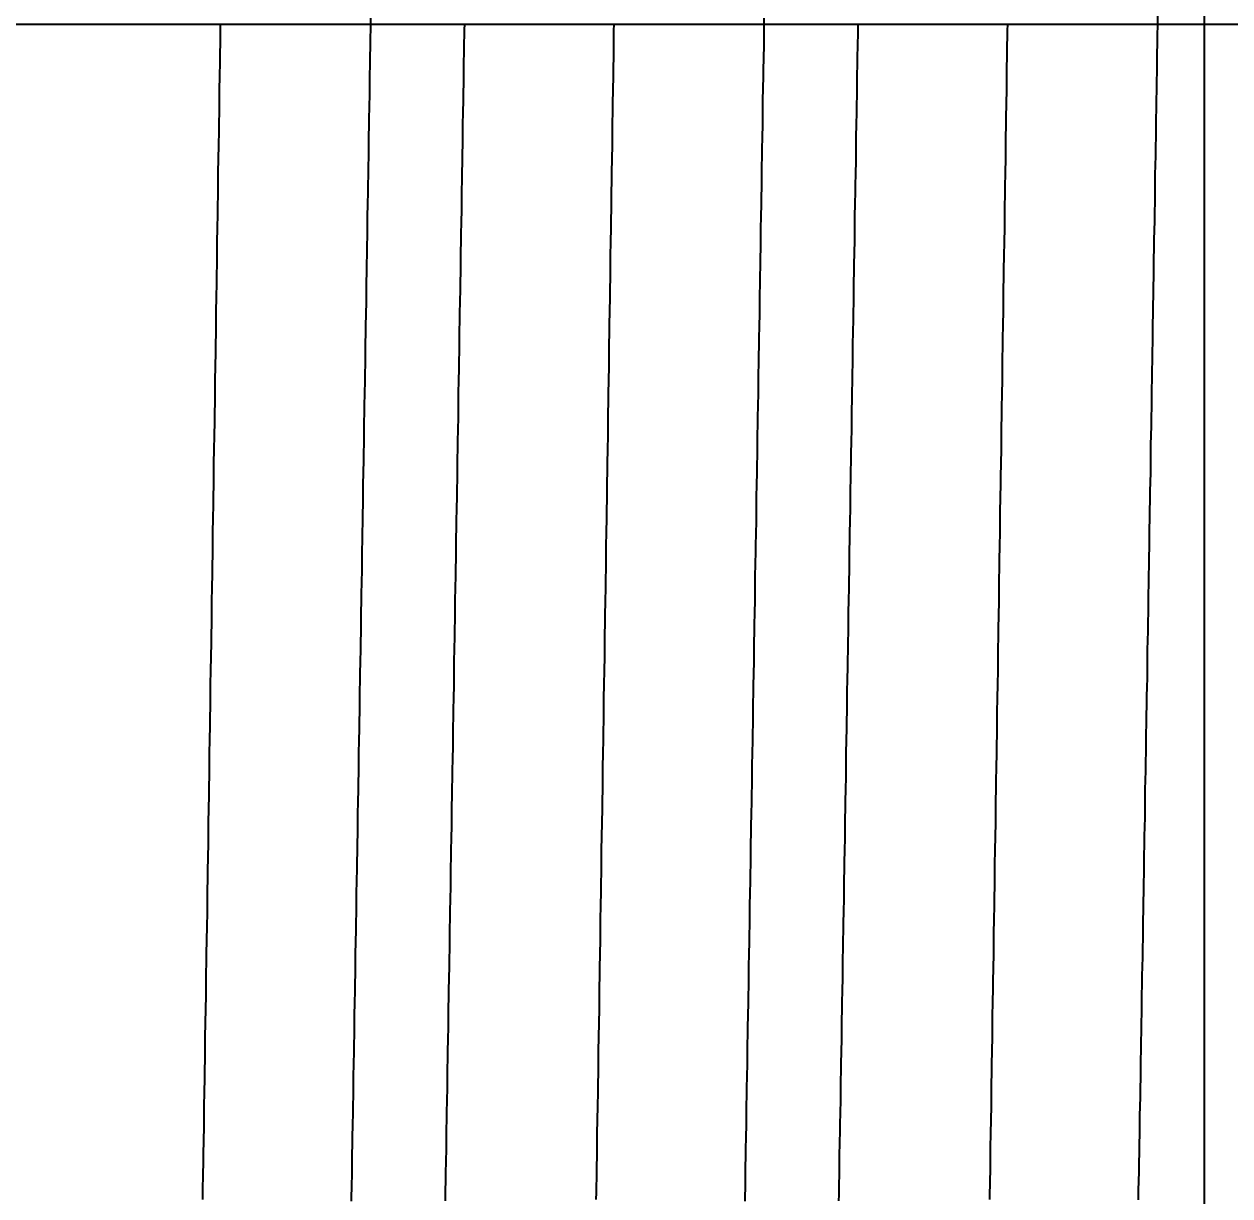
# Model space of a CAD drawing. Header units: millimetres. Extents: x 0 to 5600, y -67 to 2530.
# Drawn here: x 4105.666 to 4110.384, y 925.614 to 930.2 of the extents above; entities that cross this region are included whole.
import ezdxf
from ezdxf.lldxf.tags import DXFTag

# ---------------------------------------------------------------- set-up
doc = ezdxf.new("R2010")
doc.units = ezdxf.units.MM
for name, color, linetype in [('내부선 및 부속', 4, 'Continuous'), ('중심선', 1, 'DASHED'), ('치수선', 7, 'Continuous')]:
    doc.layers.add(name, color=color, linetype=linetype)
doc.styles.add('____', font='')
doc.styles.get('____').set_extended_font_data('굴림')
tags = doc.linetypes.add('DASHDOT', pattern=[70, 31, -13, 13, -13]).pattern_tags.tags
tags[10:11] = [DXFTag(74, 4), DXFTag(75, 0), DXFTag(340, '0'), DXFTag(46, 0.0), DXFTag(50, 0.0), DXFTag(44, 0.0), DXFTag(45, 0.0)]
tags[8:9] = [DXFTag(74, 4), DXFTag(75, 0), DXFTag(340, '0'), DXFTag(46, 0.0), DXFTag(50, 0.0), DXFTag(44, 0.0), DXFTag(45, 0.0)]
tags[6:7] = [DXFTag(74, 4), DXFTag(75, 0), DXFTag(340, '0'), DXFTag(46, 0.0), DXFTag(50, 0.0), DXFTag(44, 0.0), DXFTag(45, 0.0)]
tags[4:5] = [DXFTag(74, 4), DXFTag(75, 0), DXFTag(340, '0'), DXFTag(46, 0.0), DXFTag(50, 0.0), DXFTag(44, 0.0), DXFTag(45, 0.0)]
tags = doc.linetypes.add('DASHED', pattern=[25.72, 12.86, -12.86]).pattern_tags.tags
tags[6:7] = [DXFTag(74, 4), DXFTag(75, 0), DXFTag(340, '0'), DXFTag(46, 0.0), DXFTag(50, 0.0), DXFTag(44, 0.0), DXFTag(45, 0.0)]
tags[4:5] = [DXFTag(74, 4), DXFTag(75, 0), DXFTag(340, '0'), DXFTag(46, 0.0), DXFTag(50, 0.0), DXFTag(44, 0.0), DXFTag(45, 0.0)]
doc.dimstyles.new('MSADIM', dxfattribs={"dimtxt": 33, "dimasz": 17, "dimexe": 10, "dimexo": 7.5, "dimgap": 10, "dimtad": 0, "dimtih": 1, "dimtoh": 1, "dimdec": 0, "dimzin": 1, "dimdsep": 46, "dimtxsty": '____', "dimcen": 11.25, "dimadec": 0, "dimazin": 0, "dimtfac": 1, "dimtdec": 0, "dimtix": 1, "dimtmove": 0, "dimatfit": 3, "dimfxl": 1, "dimtolj": 1, "dimtzin": 1, "dimarcsym": 0})

# ---------------------------------------------------------------- blocks, each defined once
blk = doc.blocks.new('*D10')
at = {"layer": '치수선', "color": 0, "linetype": 'Continuous', "lineweight": -2, "transparency": 16777216}
for p, q in [((3996.7135, 930.2003), (3855.1804, 930.2003)), ((3865.1804, 913.2003), (3865.1804, 603.0331)), ((3865.1804, 247.2003), (3865.1804, 557.3674)), ((4163.7135, 230.2003), (3855.1804, 230.2003))]:
    blk.add_line(p, q, dxfattribs=at)
at = {"layer": '치수선', "color": 0, "linetype": 'Continuous', "transparency": 16777216}
for points in [[(3862.3471, 913.2003), (3868.0137, 913.2003), (3865.1804, 930.2003)], [(3862.3471, 247.2003), (3868.0137, 247.2003), (3865.1804, 230.2003)]]:
    blk.add_solid(points, dxfattribs=at)
at = {"layer": '치수선', "color": 0, "linetype": 'Continuous', "transparency": 16777216, "insert": (3865.1804, 580.2003), "char_height": 25, "attachment_point": 5, "style": '____'}
blk.add_mtext('\\A1;700', dxfattribs=at)

msp = doc.modelspace()

# ---------------------------------------------------------------- linework, layer by layer
at = {"layer": '내부선 및 부속', "linetype": 'Continuous'}
msp.add_line((4110.2843, 911.856), (4110.2843, 948.5445), dxfattribs=at)
at = {"layer": '내부선 및 부속', "linetype": 'Continuous', "flags": 128}
for points in [[(4106.3648, 925.6005), (4106.3658, 925.6275), (4106.3658, 925.6545), (4106.3668, 925.6815), (4106.3668, 925.7085), (4106.3678, 925.7355), (4106.3678, 925.7635), (4106.3678, 925.7905), (4106.3688, 925.8175), (4106.3688, 925.8445), (4106.3698, 925.8715), (4106.3698, 925.8985), (4106.3698, 925.9255), (4106.3708, 925.9525), (4106.3708, 925.9795), (4106.3718, 926.0065), (4106.3718, 926.0335), (4106.3728, 926.0605), (4106.3728, 926.0875), (4106.3728, 926.1145), (4106.3738, 926.1415), (4106.3738, 926.1685), (4106.3748, 926.1955), (4106.3748, 926.2225), (4106.3748, 926.2505), (4106.3758, 926.2775), (4106.3758, 926.3045), (4106.3768, 926.3315), (4106.3768, 926.3585), (4106.3778, 926.3855), (4106.3778, 926.4125), (4106.3778, 926.4395), (4106.3788, 926.4665), (4106.3788, 926.4935), (4106.3798, 926.5205), (4106.3798, 926.5475), (4106.3798, 926.5745), (4106.3808, 926.6015), (4106.3808, 926.6285), (4106.3818, 926.6555), (4106.3818, 926.6825), (4106.3828, 926.7095), (4106.3828, 926.7375), (4106.3828, 926.7645), (4106.3838, 926.7915), (4106.3838, 926.8185), (4106.3848, 926.8455), (4106.3848, 926.8725), (4106.3848, 926.8995), (4106.3858, 926.9265), (4106.3858, 926.9535), (4106.3868, 926.9805), (4106.3868, 927.0075), (4106.3868, 927.0345), (4106.3878, 927.0615), (4106.3878, 927.0885), (4106.3888, 927.1155), (4106.3888, 927.1425), (4106.3898, 927.1695), (4106.3898, 927.1965), (4106.3898, 927.2245), (4106.3908, 927.2515), (4106.3908, 927.2785), (4106.3918, 927.3055), (4106.3918, 927.3055), (4106.3918, 927.3325), (4106.3918, 927.3595), (4106.3928, 927.3865), (4106.3928, 927.4135), (4106.3938, 927.4405), (4106.3938, 927.4675), (4106.3938, 927.4945), (4106.3948, 927.5215), (4106.3948, 927.5485), (4106.3958, 927.5755), (4106.3958, 927.6025), (4106.3958, 927.6295), (4106.3968, 927.6565), (4106.3968, 927.6835), (4106.3978, 927.7115), (4106.3978, 927.7385), (4106.3988, 927.7655), (4106.3988, 927.7925), (4106.3988, 927.8195), (4106.3998, 927.8465), (4106.3998, 927.8735), (4106.4008, 927.9005), (4106.4008, 927.9275), (4106.4008, 927.9545), (4106.4018, 927.9815), (4106.4018, 928.0085), (4106.4028, 928.0355), (4106.4028, 928.0625), (4106.4028, 928.0895), (4106.4038, 928.1165), (4106.4038, 928.1435), (4106.4048, 928.1705), (4106.4048, 928.1985), (4106.4048, 928.2255), (4106.4058, 928.2525), (4106.4058, 928.2795), (4106.4068, 928.3065), (4106.4068, 928.3335), (4106.4068, 928.3605), (4106.4078, 928.3875), (4106.4078, 928.4145), (4106.4088, 928.4415), (4106.4088, 928.4685), (4106.4088, 928.4955), (4106.4098, 928.5225), (4106.4098, 928.5495), (4106.4108, 928.5765), (4106.4108, 928.6035), (4106.4118, 928.6305), (4106.4118, 928.6585), (4106.4118, 928.6855), (4106.4128, 928.7125), (4106.4128, 928.7395), (4106.4138, 928.7665), (4106.4138, 928.7935), (4106.4138, 928.8205), (4106.4148, 928.8475), (4106.4148, 928.8745), (4106.4158, 928.9015), (4106.4158, 928.9285), (4106.4158, 928.9555), (4106.4168, 928.9825), (4106.4168, 929.0095), (4106.4178, 929.0365), (4106.4178, 929.0635), (4106.4178, 929.0905), (4106.4188, 929.1175), (4106.4188, 929.1455), (4106.4198, 929.1725), (4106.4198, 929.1995), (4106.4198, 929.2265), (4106.4208, 929.2535), (4106.4208, 929.2805), (4106.4218, 929.3075), (4106.4218, 929.3345), (4106.4218, 929.3615), (4106.4228, 929.3885), (4106.4228, 929.4155), (4106.4238, 929.4425), (4106.4238, 929.4695), (4106.4238, 929.4965), (4106.4248, 929.5235), (4106.4248, 929.5505), (4106.4258, 929.5775), (4106.4258, 929.6045), (4106.4258, 929.6325), (4106.4268, 929.6595), (4106.4268, 929.6865), (4106.4278, 929.7135), (4106.4278, 929.7405), (4106.4288, 929.7675), (4106.4288, 929.7945), (4106.4288, 929.8215), (4106.4298, 929.8485), (4106.4298, 929.8755), (4106.4308, 929.9025), (4106.4308, 929.9295), (4106.4308, 929.9565), (4106.4318, 929.9835), (4106.4318, 930.0105), (4106.4318, 930.0105), (4106.4328, 930.0375), (4106.4328, 930.0645), (4106.4328, 930.0915), (4106.4338, 930.1195), (4106.4338, 930.1465), (4106.4348, 930.1735), (4106.4348, 930.2005)], [(4107.0218, 930.2235), (4107.0208, 930.1995), (4107.0208, 930.1755), (4107.0198, 930.1515), (4107.0198, 930.1285), (4107.0198, 930.1045), (4107.0188, 930.0805), (4107.0188, 930.0565), (4107.0188, 930.0325), (4107.0178, 930.0085), (4107.0178, 929.9845), (4107.0168, 929.9605), (4107.0168, 929.9375), (4107.0168, 929.9135), (4107.0158, 929.8895), (4107.0158, 929.8655), (4107.0148, 929.8415), (4107.0148, 929.8175), (4107.0148, 929.7935), (4107.0138, 929.7705), (4107.0138, 929.7465), (4107.0138, 929.7225), (4107.0128, 929.6985), (4107.0128, 929.6745), (4107.0118, 929.6505), (4107.0118, 929.6265), (4107.0118, 929.6025), (4107.0108, 929.5795), (4107.0108, 929.5555), (4107.0108, 929.5315), (4107.0098, 929.5075), (4107.0098, 929.4835), (4107.0088, 929.4595), (4107.0088, 929.4355), (4107.0088, 929.4125), (4107.0078, 929.3885), (4107.0078, 929.3645), (4107.0068, 929.3405), (4107.0068, 929.3165), (4107.0068, 929.2925), (4107.0058, 929.2685), (4107.0058, 929.2455), (4107.0058, 929.2215), (4107.0048, 929.1975), (4107.0048, 929.1735), (4107.0038, 929.1495), (4107.0038, 929.1255), (4107.0038, 929.1015), (4107.0028, 929.0775), (4107.0028, 929.0545), (4107.0018, 929.0305), (4107.0018, 929.0065), (4107.0018, 928.9825), (4107.0008, 928.9585), (4107.0008, 928.9345), (4107.0008, 928.9105), (4106.9998, 928.8875), (4106.9998, 928.8635), (4106.9988, 928.8395), (4106.9988, 928.8155), (4106.9988, 928.7915), (4106.9978, 928.7675), (4106.9978, 928.7675), (4106.9978, 928.7435), (4106.9968, 928.7195), (4106.9968, 928.6965), (4106.9968, 928.6725), (4106.9958, 928.6485), (4106.9958, 928.6245), (4106.9958, 928.6005), (4106.9948, 928.5765), (4106.9948, 928.5525), (4106.9938, 928.5295), (4106.9938, 928.5055), (4106.9938, 928.4815), (4106.9928, 928.4575), (4106.9928, 928.4335), (4106.9918, 928.4095), (4106.9918, 928.3855), (4106.9918, 928.3625), (4106.9908, 928.3385), (4106.9908, 928.3145), (4106.9898, 928.2905), (4106.9898, 928.2665), (4106.9898, 928.2425), (4106.9888, 928.2185), (4106.9888, 928.1945), (4106.9888, 928.1715), (4106.9878, 928.1475), (4106.9878, 928.1235), (4106.9868, 928.0995), (4106.9868, 928.0755), (4106.9868, 928.0515), (4106.9858, 928.0275), (4106.9858, 928.0045), (4106.9848, 927.9805), (4106.9848, 927.9565), (4106.9848, 927.9325), (4106.9838, 927.9085), (4106.9838, 927.8845), (4106.9838, 927.8605), (4106.9828, 927.8365), (4106.9828, 927.8135), (4106.9818, 927.7895), (4106.9818, 927.7655), (4106.9818, 927.7415), (4106.9808, 927.7175), (4106.9808, 927.6935), (4106.9798, 927.6695), (4106.9798, 927.6465), (4106.9798, 927.6225), (4106.9788, 927.5985), (4106.9788, 927.5745), (4106.9778, 927.5505), (4106.9778, 927.5265), (4106.9778, 927.5025), (4106.9768, 927.4795), (4106.9768, 927.4555), (4106.9768, 927.4315), (4106.9758, 927.4075), (4106.9758, 927.3835), (4106.9748, 927.3595), (4106.9748, 927.3355), (4106.9748, 927.3115), (4106.9738, 927.2885), (4106.9738, 927.2645), (4106.9728, 927.2405), (4106.9728, 927.2165), (4106.9728, 927.1925), (4106.9718, 927.1685), (4106.9718, 927.1445), (4106.9708, 927.1215), (4106.9708, 927.0975), (4106.9708, 927.0735), (4106.9698, 927.0495), (4106.9698, 927.0255), (4106.9688, 927.0015), (4106.9688, 926.9775), (4106.9688, 926.9535), (4106.9678, 926.9305), (4106.9678, 926.9065), (4106.9678, 926.8825), (4106.9668, 926.8585), (4106.9668, 926.8345), (4106.9658, 926.8105), (4106.9658, 926.7865), (4106.9658, 926.7635), (4106.9648, 926.7395), (4106.9648, 926.7155), (4106.9638, 926.6915), (4106.9638, 926.6675), (4106.9638, 926.6435), (4106.9628, 926.6195), (4106.9628, 926.5965), (4106.9618, 926.5725), (4106.9618, 926.5485), (4106.9618, 926.5245), (4106.9608, 926.5005), (4106.9608, 926.4765), (4106.9598, 926.4525), (4106.9598, 926.4285), (4106.9598, 926.4055), (4106.9588, 926.3815), (4106.9588, 926.3815), (4106.9588, 926.3575), (4106.9578, 926.3335), (4106.9578, 926.3095), (4106.9578, 926.2855), (4106.9568, 926.2615), (4106.9568, 926.2385), (4106.9558, 926.2145), (4106.9558, 926.1905), (4106.9558, 926.1665), (4106.9548, 926.1425), (4106.9548, 926.1185), (4106.9538, 926.0945), (4106.9538, 926.0715), (4106.9538, 926.0475), (4106.9528, 926.0235), (4106.9528, 925.9995), (4106.9518, 925.9755), (4106.9518, 925.9515), (4106.9518, 925.9275), (4106.9508, 925.9035), (4106.9508, 925.8805), (4106.9498, 925.8565), (4106.9498, 925.8325), (4106.9498, 925.8085), (4106.9488, 925.7845), (4106.9488, 925.7605), (4106.9478, 925.7365), (4106.9478, 925.7135), (4106.9478, 925.6895), (4106.9468, 925.6655), (4106.9468, 925.6415), (4106.9458, 925.6175), (4106.9458, 925.5935)], [(4107.3888, 930.2005), (4107.3878, 930.1775), (4107.3878, 930.1535), (4107.3868, 930.1295), (4107.3868, 930.1055), (4107.3868, 930.0815), (4107.3858, 930.0575), (4107.3858, 930.0335), (4107.3848, 930.0095), (4107.3848, 929.9865), (4107.3848, 929.9625), (4107.3838, 929.9385), (4107.3838, 929.9145), (4107.3838, 929.8905), (4107.3828, 929.8665), (4107.3828, 929.8425), (4107.3818, 929.8195), (4107.3818, 929.7955), (4107.3818, 929.7715), (4107.3808, 929.7475), (4107.3808, 929.7235), (4107.3798, 929.6995), (4107.3798, 929.6755), (4107.3798, 929.6515), (4107.3788, 929.6285), (4107.3788, 929.6045), (4107.3788, 929.5805), (4107.3778, 929.5565), (4107.3778, 929.5325), (4107.3768, 929.5085), (4107.3768, 929.4845), (4107.3768, 929.4615), (4107.3758, 929.4375), (4107.3758, 929.4135), (4107.3748, 929.3895), (4107.3748, 929.3655), (4107.3748, 929.3415), (4107.3738, 929.3175), (4107.3738, 929.2945), (4107.3738, 929.2705), (4107.3728, 929.2465), (4107.3728, 929.2225), (4107.3718, 929.1985), (4107.3718, 929.1745), (4107.3718, 929.1505), (4107.3708, 929.1265), (4107.3708, 929.1035), (4107.3698, 929.0795), (4107.3698, 929.0555), (4107.3698, 929.0315), (4107.3688, 929.0075), (4107.3688, 928.9835), (4107.3688, 928.9595), (4107.3678, 928.9365), (4107.3678, 928.9125), (4107.3668, 928.8885), (4107.3668, 928.8645), (4107.3668, 928.8405), (4107.3658, 928.8165), (4107.3658, 928.7925), (4107.3648, 928.7685), (4107.3648, 928.7455), (4107.3648, 928.7455), (4107.3648, 928.7215), (4107.3638, 928.6975), (4107.3638, 928.6735), (4107.3638, 928.6495), (4107.3628, 928.6255), (4107.3628, 928.6015), (4107.3618, 928.5785), (4107.3618, 928.5545), (4107.3618, 928.5305), (4107.3608, 928.5065), (4107.3608, 928.4825), (4107.3598, 928.4585), (4107.3598, 928.4345), (4107.3598, 928.4115), (4107.3588, 928.3875), (4107.3588, 928.3635), (4107.3588, 928.3395), (4107.3578, 928.3155), (4107.3578, 928.2915), (4107.3568, 928.2675), (4107.3568, 928.2435), (4107.3568, 928.2205), (4107.3558, 928.1965), (4107.3558, 928.1725), (4107.3548, 928.1485), (4107.3548, 928.1245), (4107.3548, 928.1005), (4107.3538, 928.0765), (4107.3538, 928.0535), (4107.3538, 928.0295), (4107.3528, 928.0055), (4107.3528, 927.9815), (4107.3518, 927.9575), (4107.3518, 927.9335), (4107.3518, 927.9095), (4107.3508, 927.8855), (4107.3508, 927.8625), (4107.3498, 927.8385), (4107.3498, 927.8145), (4107.3498, 927.7905), (4107.3488, 927.7665), (4107.3488, 927.7425), (4107.3478, 927.7185), (4107.3478, 927.6955), (4107.3478, 927.6715), (4107.3468, 927.6475), (4107.3468, 927.6235), (4107.3468, 927.5995), (4107.3458, 927.5755), (4107.3458, 927.5515), (4107.3448, 927.5285), (4107.3448, 927.5045), (4107.3448, 927.4805), (4107.3438, 927.4565), (4107.3438, 927.4325), (4107.3428, 927.4085), (4107.3428, 927.3845), (4107.3428, 927.3605), (4107.3418, 927.3375), (4107.3418, 927.3135), (4107.3408, 927.2895), (4107.3408, 927.2655), (4107.3408, 927.2415), (4107.3398, 927.2175), (4107.3398, 927.1935), (4107.3398, 927.1705), (4107.3388, 927.1465), (4107.3388, 927.1225), (4107.3378, 927.0985), (4107.3378, 927.0745), (4107.3378, 927.0505), (4107.3368, 927.0265), (4107.3368, 927.0025), (4107.3358, 926.9795), (4107.3358, 926.9555), (4107.3358, 926.9315), (4107.3348, 926.9075), (4107.3348, 926.8835), (4107.3338, 926.8595), (4107.3338, 926.8355), (4107.3338, 926.8125), (4107.3328, 926.7885), (4107.3328, 926.7645), (4107.3318, 926.7405), (4107.3318, 926.7165), (4107.3318, 926.6925), (4107.3308, 926.6685), (4107.3308, 926.6455), (4107.3298, 926.6215), (4107.3298, 926.5975), (4107.3298, 926.5735), (4107.3288, 926.5495), (4107.3288, 926.5255), (4107.3288, 926.5015), (4107.3278, 926.4775), (4107.3278, 926.4545), (4107.3268, 926.4305), (4107.3268, 926.4065), (4107.3268, 926.3825), (4107.3258, 926.3585), (4107.3258, 926.3585), (4107.3258, 926.3345), (4107.3248, 926.3105), (4107.3248, 926.2875), (4107.3248, 926.2635), (4107.3238, 926.2395), (4107.3238, 926.2155), (4107.3228, 926.1915), (4107.3228, 926.1675), (4107.3228, 926.1435), (4107.3218, 926.1195), (4107.3218, 926.0965), (4107.3208, 926.0725), (4107.3208, 926.0485), (4107.3208, 926.0245), (4107.3198, 926.0005), (4107.3198, 925.9765), (4107.3188, 925.9525), (4107.3188, 925.9295), (4107.3188, 925.9055), (4107.3178, 925.8815), (4107.3178, 925.8575), (4107.3168, 925.8335), (4107.3168, 925.8095), (4107.3168, 925.7855), (4107.3158, 925.7625), (4107.3158, 925.7385), (4107.3148, 925.7145), (4107.3148, 925.6905), (4107.3148, 925.6665), (4107.3138, 925.6425), (4107.3138, 925.6185), (4107.3128, 925.5945)], [(4107.9048, 925.6005), (4107.9058, 925.6275), (4107.9058, 925.6545), (4107.9068, 925.6815), (4107.9068, 925.7085), (4107.9068, 925.7355), (4107.9078, 925.7635), (4107.9078, 925.7905), (4107.9088, 925.8175), (4107.9088, 925.8445), (4107.9088, 925.8715), (4107.9098, 925.8985), (4107.9098, 925.9255), (4107.9108, 925.9525), (4107.9108, 925.9795), (4107.9118, 926.0065), (4107.9118, 926.0335), (4107.9118, 926.0605), (4107.9128, 926.0875), (4107.9128, 926.1145), (4107.9138, 926.1415), (4107.9138, 926.1685), (4107.9138, 926.1955), (4107.9148, 926.2225), (4107.9148, 926.2505), (4107.9158, 926.2775), (4107.9158, 926.3045), (4107.9168, 926.3315), (4107.9168, 926.3585), (4107.9168, 926.3855), (4107.9178, 926.4125), (4107.9178, 926.4395), (4107.9188, 926.4665), (4107.9188, 926.4935), (4107.9188, 926.5205), (4107.9198, 926.5475), (4107.9198, 926.5745), (4107.9208, 926.6015), (4107.9208, 926.6285), (4107.9208, 926.6555), (4107.9218, 926.6825), (4107.9218, 926.7095), (4107.9228, 926.7375), (4107.9228, 926.7645), (4107.9238, 926.7915), (4107.9238, 926.8185), (4107.9238, 926.8455), (4107.9248, 926.8725), (4107.9248, 926.8995), (4107.9258, 926.9265), (4107.9258, 926.9535), (4107.9258, 926.9805), (4107.9268, 927.0075), (4107.9268, 927.0345), (4107.9278, 927.0615), (4107.9278, 927.0885), (4107.9288, 927.1155), (4107.9288, 927.1425), (4107.9288, 927.1695), (4107.9298, 927.1965), (4107.9298, 927.2245), (4107.9308, 927.2515), (4107.9308, 927.2785), (4107.9308, 927.3055), (4107.9308, 927.3055), (4107.9318, 927.3325), (4107.9318, 927.3595), (4107.9328, 927.3865), (4107.9328, 927.4135), (4107.9328, 927.4405), (4107.9338, 927.4675), (4107.9338, 927.4945), (4107.9348, 927.5215), (4107.9348, 927.5485), (4107.9348, 927.5755), (4107.9358, 927.6025), (4107.9358, 927.6295), (4107.9368, 927.6565), (4107.9368, 927.6835), (4107.9378, 927.7115), (4107.9378, 927.7385), (4107.9378, 927.7655), (4107.9388, 927.7925), (4107.9388, 927.8195), (4107.9398, 927.8465), (4107.9398, 927.8735), (4107.9398, 927.9005), (4107.9408, 927.9275), (4107.9408, 927.9545), (4107.9418, 927.9815), (4107.9418, 928.0085), (4107.9418, 928.0355), (4107.9428, 928.0625), (4107.9428, 928.0895), (4107.9438, 928.1165), (4107.9438, 928.1435), (4107.9438, 928.1705), (4107.9448, 928.1985), (4107.9448, 928.2255), (4107.9458, 928.2525), (4107.9458, 928.2795), (4107.9458, 928.3065), (4107.9468, 928.3335), (4107.9468, 928.3605), (4107.9478, 928.3875), (4107.9478, 928.4145), (4107.9488, 928.4415), (4107.9488, 928.4685), (4107.9488, 928.4955), (4107.9498, 928.5225), (4107.9498, 928.5495), (4107.9508, 928.5765), (4107.9508, 928.6035), (4107.9508, 928.6305), (4107.9518, 928.6585), (4107.9518, 928.6855), (4107.9528, 928.7125), (4107.9528, 928.7395), (4107.9528, 928.7665), (4107.9538, 928.7935), (4107.9538, 928.8205), (4107.9548, 928.8475), (4107.9548, 928.8745), (4107.9548, 928.9015), (4107.9558, 928.9285), (4107.9558, 928.9555), (4107.9568, 928.9825), (4107.9568, 929.0095), (4107.9568, 929.0365), (4107.9578, 929.0635), (4107.9578, 929.0905), (4107.9588, 929.1175), (4107.9588, 929.1455), (4107.9588, 929.1725), (4107.9598, 929.1995), (4107.9598, 929.2265), (4107.9608, 929.2535), (4107.9608, 929.2805), (4107.9608, 929.3075), (4107.9618, 929.3345), (4107.9618, 929.3615), (4107.9628, 929.3885), (4107.9628, 929.4155), (4107.9628, 929.4425), (4107.9638, 929.4695), (4107.9638, 929.4965), (4107.9648, 929.5235), (4107.9648, 929.5505), (4107.9658, 929.5775), (4107.9658, 929.6045), (4107.9658, 929.6325), (4107.9668, 929.6595), (4107.9668, 929.6865), (4107.9678, 929.7135), (4107.9678, 929.7405), (4107.9678, 929.7675), (4107.9688, 929.7945), (4107.9688, 929.8215), (4107.9698, 929.8485), (4107.9698, 929.8755), (4107.9698, 929.9025), (4107.9708, 929.9295), (4107.9708, 929.9565), (4107.9718, 929.9835), (4107.9718, 930.0105), (4107.9718, 930.0105), (4107.9718, 930.0375), (4107.9728, 930.0645), (4107.9728, 930.0915), (4107.9738, 930.1195), (4107.9738, 930.1465), (4107.9738, 930.1735), (4107.9748, 930.2005)], [(4108.5608, 930.2235), (4108.5608, 930.1995), (4108.5608, 930.1755), (4108.5598, 930.1515), (4108.5598, 930.1285), (4108.5598, 930.1045), (4108.5588, 930.0805), (4108.5588, 930.0565), (4108.5578, 930.0325), (4108.5578, 930.0085), (4108.5578, 929.9845), (4108.5568, 929.9605), (4108.5568, 929.9375), (4108.5558, 929.9135), (4108.5558, 929.8895), (4108.5558, 929.8655), (4108.5548, 929.8415), (4108.5548, 929.8175), (4108.5548, 929.7935), (4108.5538, 929.7705), (4108.5538, 929.7465), (4108.5528, 929.7225), (4108.5528, 929.6985), (4108.5528, 929.6745), (4108.5518, 929.6505), (4108.5518, 929.6265), (4108.5508, 929.6035), (4108.5508, 929.5795), (4108.5508, 929.5555), (4108.5498, 929.5315), (4108.5498, 929.5075), (4108.5498, 929.4835), (4108.5488, 929.4595), (4108.5488, 929.4355), (4108.5478, 929.4125), (4108.5478, 929.3885), (4108.5478, 929.3645), (4108.5468, 929.3405), (4108.5468, 929.3165), (4108.5458, 929.2925), (4108.5458, 929.2685), (4108.5458, 929.2455), (4108.5448, 929.2215), (4108.5448, 929.1975), (4108.5448, 929.1735), (4108.5438, 929.1495), (4108.5438, 929.1255), (4108.5428, 929.1015), (4108.5428, 929.0775), (4108.5428, 929.0545), (4108.5418, 929.0305), (4108.5418, 929.0065), (4108.5408, 928.9825), (4108.5408, 928.9585), (4108.5408, 928.9345), (4108.5398, 928.9105), (4108.5398, 928.8875), (4108.5398, 928.8635), (4108.5388, 928.8395), (4108.5388, 928.8155), (4108.5378, 928.7915), (4108.5378, 928.7675), (4108.5378, 928.7675), (4108.5378, 928.7435), (4108.5368, 928.7195), (4108.5368, 928.6965), (4108.5358, 928.6725), (4108.5358, 928.6485), (4108.5358, 928.6245), (4108.5348, 928.6005), (4108.5348, 928.5765), (4108.5348, 928.5525), (4108.5338, 928.5295), (4108.5338, 928.5055), (4108.5328, 928.4815), (4108.5328, 928.4575), (4108.5328, 928.4335), (4108.5318, 928.4095), (4108.5318, 928.3855), (4108.5308, 928.3625), (4108.5308, 928.3385), (4108.5308, 928.3145), (4108.5298, 928.2905), (4108.5298, 928.2665), (4108.5298, 928.2425), (4108.5288, 928.2185), (4108.5288, 928.1945), (4108.5278, 928.1715), (4108.5278, 928.1475), (4108.5278, 928.1235), (4108.5268, 928.0995), (4108.5268, 928.0755), (4108.5258, 928.0515), (4108.5258, 928.0275), (4108.5258, 928.0045), (4108.5248, 927.9805), (4108.5248, 927.9565), (4108.5248, 927.9325), (4108.5238, 927.9085), (4108.5238, 927.8845), (4108.5228, 927.8605), (4108.5228, 927.8365), (4108.5228, 927.8135), (4108.5218, 927.7895), (4108.5218, 927.7655), (4108.5208, 927.7415), (4108.5208, 927.7175), (4108.5208, 927.6935), (4108.5198, 927.6695), (4108.5198, 927.6465), (4108.5188, 927.6225), (4108.5188, 927.5985), (4108.5188, 927.5745), (4108.5178, 927.5505), (4108.5178, 927.5265), (4108.5178, 927.5025), (4108.5168, 927.4795), (4108.5168, 927.4555), (4108.5158, 927.4315), (4108.5158, 927.4075), (4108.5158, 927.3835), (4108.5148, 927.3595), (4108.5148, 927.3355), (4108.5138, 927.3115), (4108.5138, 927.2885), (4108.5138, 927.2645), (4108.5128, 927.2405), (4108.5128, 927.2165), (4108.5118, 927.1925), (4108.5118, 927.1685), (4108.5118, 927.1445), (4108.5108, 927.1215), (4108.5108, 927.0975), (4108.5098, 927.0735), (4108.5098, 927.0495), (4108.5098, 927.0255), (4108.5088, 927.0015), (4108.5088, 926.9775), (4108.5088, 926.9535), (4108.5078, 926.9305), (4108.5078, 926.9065), (4108.5068, 926.8825), (4108.5068, 926.8585), (4108.5068, 926.8345), (4108.5058, 926.8105), (4108.5058, 926.7865), (4108.5048, 926.7635), (4108.5048, 926.7395), (4108.5048, 926.7155), (4108.5038, 926.6915), (4108.5038, 926.6675), (4108.5028, 926.6435), (4108.5028, 926.6195), (4108.5028, 926.5965), (4108.5018, 926.5725), (4108.5018, 926.5485), (4108.5008, 926.5245), (4108.5008, 926.5005), (4108.5008, 926.4765), (4108.4998, 926.4525), (4108.4998, 926.4285), (4108.4988, 926.4055), (4108.4988, 926.3815), (4108.4988, 926.3815), (4108.4988, 926.3575), (4108.4978, 926.3335), (4108.4978, 926.3095), (4108.4968, 926.2855), (4108.4968, 926.2615), (4108.4968, 926.2385), (4108.4958, 926.2145), (4108.4958, 926.1905), (4108.4948, 926.1665), (4108.4948, 926.1425), (4108.4948, 926.1185), (4108.4938, 926.0945), (4108.4938, 926.0705), (4108.4928, 926.0475), (4108.4928, 926.0235), (4108.4928, 925.9995), (4108.4918, 925.9755), (4108.4918, 925.9515), (4108.4908, 925.9275), (4108.4908, 925.9035), (4108.4908, 925.8805), (4108.4898, 925.8565), (4108.4898, 925.8325), (4108.4888, 925.8085), (4108.4888, 925.7845), (4108.4888, 925.7605), (4108.4878, 925.7365), (4108.4878, 925.7135), (4108.4868, 925.6895), (4108.4868, 925.6655), (4108.4868, 925.6415), (4108.4858, 925.6175), (4108.4858, 925.5935)], [(4108.9278, 930.2005), (4108.9278, 930.1775), (4108.9278, 930.1535), (4108.9268, 930.1295), (4108.9268, 930.1055), (4108.9258, 930.0815), (4108.9258, 930.0575), (4108.9258, 930.0335), (4108.9248, 930.0095), (4108.9248, 929.9865), (4108.9248, 929.9625), (4108.9238, 929.9385), (4108.9238, 929.9145), (4108.9228, 929.8905), (4108.9228, 929.8665), (4108.9228, 929.8425), (4108.9218, 929.8195), (4108.9218, 929.7955), (4108.9208, 929.7715), (4108.9208, 929.7475), (4108.9208, 929.7235), (4108.9198, 929.6995), (4108.9198, 929.6755), (4108.9198, 929.6515), (4108.9188, 929.6285), (4108.9188, 929.6045), (4108.9178, 929.5805), (4108.9178, 929.5565), (4108.9178, 929.5325), (4108.9168, 929.5085), (4108.9168, 929.4845), (4108.9158, 929.4615), (4108.9158, 929.4375), (4108.9158, 929.4135), (4108.9148, 929.3895), (4108.9148, 929.3655), (4108.9148, 929.3415), (4108.9138, 929.3175), (4108.9138, 929.2945), (4108.9128, 929.2705), (4108.9128, 929.2465), (4108.9128, 929.2225), (4108.9118, 929.1985), (4108.9118, 929.1745), (4108.9108, 929.1505), (4108.9108, 929.1265), (4108.9108, 929.1035), (4108.9098, 929.0795), (4108.9098, 929.0555), (4108.9098, 929.0315), (4108.9088, 929.0075), (4108.9088, 928.9835), (4108.9078, 928.9595), (4108.9078, 928.9365), (4108.9078, 928.9125), (4108.9068, 928.8885), (4108.9068, 928.8645), (4108.9058, 928.8405), (4108.9058, 928.8165), (4108.9058, 928.7925), (4108.9048, 928.7685), (4108.9048, 928.7455), (4108.9048, 928.7455), (4108.9048, 928.7215), (4108.9038, 928.6975), (4108.9038, 928.6735), (4108.9028, 928.6495), (4108.9028, 928.6255), (4108.9028, 928.6015), (4108.9018, 928.5785), (4108.9018, 928.5545), (4108.9008, 928.5305), (4108.9008, 928.5065), (4108.9008, 928.4825), (4108.8998, 928.4585), (4108.8998, 928.4345), (4108.8998, 928.4115), (4108.8988, 928.3875), (4108.8988, 928.3635), (4108.8978, 928.3395), (4108.8978, 928.3155), (4108.8978, 928.2915), (4108.8968, 928.2675), (4108.8968, 928.2435), (4108.8958, 928.2205), (4108.8958, 928.1965), (4108.8958, 928.1725), (4108.8948, 928.1485), (4108.8948, 928.1245), (4108.8948, 928.1005), (4108.8938, 928.0765), (4108.8938, 928.0535), (4108.8928, 928.0295), (4108.8928, 928.0055), (4108.8928, 927.9815), (4108.8918, 927.9575), (4108.8918, 927.9335), (4108.8908, 927.9095), (4108.8908, 927.8855), (4108.8908, 927.8625), (4108.8898, 927.8385), (4108.8898, 927.8145), (4108.8888, 927.7905), (4108.8888, 927.7665), (4108.8888, 927.7425), (4108.8878, 927.7185), (4108.8878, 927.6955), (4108.8878, 927.6715), (4108.8868, 927.6475), (4108.8868, 927.6235), (4108.8858, 927.5995), (4108.8858, 927.5755), (4108.8858, 927.5515), (4108.8848, 927.5285), (4108.8848, 927.5045), (4108.8838, 927.4805), (4108.8838, 927.4565), (4108.8838, 927.4325), (4108.8828, 927.4085), (4108.8828, 927.3845), (4108.8818, 927.3605), (4108.8818, 927.3375), (4108.8818, 927.3135), (4108.8808, 927.2895), (4108.8808, 927.2655), (4108.8808, 927.2415), (4108.8798, 927.2175), (4108.8798, 927.1935), (4108.8788, 927.1705), (4108.8788, 927.1465), (4108.8788, 927.1225), (4108.8778, 927.0985), (4108.8778, 927.0745), (4108.8768, 927.0505), (4108.8768, 927.0265), (4108.8768, 927.0025), (4108.8758, 926.9795), (4108.8758, 926.9555), (4108.8748, 926.9315), (4108.8748, 926.9075), (4108.8748, 926.8835), (4108.8738, 926.8595), (4108.8738, 926.8355), (4108.8728, 926.8125), (4108.8728, 926.7885), (4108.8728, 926.7645), (4108.8718, 926.7405), (4108.8718, 926.7165), (4108.8708, 926.6925), (4108.8708, 926.6685), (4108.8708, 926.6455), (4108.8698, 926.6215), (4108.8698, 926.5975), (4108.8698, 926.5735), (4108.8688, 926.5495), (4108.8688, 926.5255), (4108.8678, 926.5015), (4108.8678, 926.4775), (4108.8678, 926.4545), (4108.8668, 926.4305), (4108.8668, 926.4065), (4108.8658, 926.3825), (4108.8658, 926.3585), (4108.8658, 926.3585), (4108.8658, 926.3345), (4108.8648, 926.3105), (4108.8648, 926.2875), (4108.8638, 926.2635), (4108.8638, 926.2395), (4108.8638, 926.2155), (4108.8628, 926.1915), (4108.8628, 926.1675), (4108.8618, 926.1435), (4108.8618, 926.1195), (4108.8618, 926.0965), (4108.8608, 926.0725), (4108.8608, 926.0485), (4108.8598, 926.0245), (4108.8598, 926.0005), (4108.8598, 925.9765), (4108.8588, 925.9525), (4108.8588, 925.9295), (4108.8578, 925.9055), (4108.8578, 925.8815), (4108.8578, 925.8575), (4108.8568, 925.8335), (4108.8568, 925.8095), (4108.8558, 925.7855), (4108.8558, 925.7625), (4108.8558, 925.7385), (4108.8548, 925.7145), (4108.8548, 925.6905), (4108.8538, 925.6665), (4108.8538, 925.6425), (4108.8538, 925.6185), (4108.8528, 925.5945)], [(4109.4448, 925.6005), (4109.4448, 925.6275), (4109.4458, 925.6545), (4109.4458, 925.6815), (4109.4468, 925.7085), (4109.4468, 925.7355), (4109.4478, 925.7635), (4109.4478, 925.7905), (4109.4478, 925.8175), (4109.4488, 925.8445), (4109.4488, 925.8715), (4109.4498, 925.8985), (4109.4498, 925.9255), (4109.4508, 925.9525), (4109.4508, 925.9795), (4109.4508, 926.0065), (4109.4518, 926.0335), (4109.4518, 926.0605), (4109.4528, 926.0875), (4109.4528, 926.1145), (4109.4528, 926.1415), (4109.4538, 926.1685), (4109.4538, 926.1955), (4109.4548, 926.2225), (4109.4548, 926.2505), (4109.4558, 926.2775), (4109.4558, 926.3045), (4109.4558, 926.3315), (4109.4568, 926.3585), (4109.4568, 926.3855), (4109.4578, 926.4125), (4109.4578, 926.4395), (4109.4578, 926.4665), (4109.4588, 926.4935), (4109.4588, 926.5205), (4109.4598, 926.5475), (4109.4598, 926.5745), (4109.4598, 926.6015), (4109.4608, 926.6285), (4109.4608, 926.6555), (4109.4618, 926.6825), (4109.4618, 926.7095), (4109.4628, 926.7375), (4109.4628, 926.7645), (4109.4628, 926.7915), (4109.4638, 926.8185), (4109.4638, 926.8455), (4109.4648, 926.8725), (4109.4648, 926.8995), (4109.4648, 926.9265), (4109.4658, 926.9535), (4109.4658, 926.9805), (4109.4668, 927.0075), (4109.4668, 927.0345), (4109.4678, 927.0615), (4109.4678, 927.0885), (4109.4678, 927.1155), (4109.4688, 927.1425), (4109.4688, 927.1695), (4109.4698, 927.1965), (4109.4698, 927.2245), (4109.4698, 927.2515), (4109.4708, 927.2785), (4109.4708, 927.3055), (4109.4708, 927.3055), (4109.4718, 927.3325), (4109.4718, 927.3595), (4109.4718, 927.3865), (4109.4728, 927.4135), (4109.4728, 927.4405), (4109.4738, 927.4675), (4109.4738, 927.4945), (4109.4738, 927.5215), (4109.4748, 927.5485), (4109.4748, 927.5755), (4109.4758, 927.6025), (4109.4758, 927.6295), (4109.4768, 927.6565), (4109.4768, 927.6835), (4109.4768, 927.7115), (4109.4778, 927.7385), (4109.4778, 927.7655), (4109.4788, 927.7925), (4109.4788, 927.8195), (4109.4788, 927.8465), (4109.4798, 927.8735), (4109.4798, 927.9005), (4109.4808, 927.9275), (4109.4808, 927.9545), (4109.4808, 927.9815), (4109.4818, 928.0085), (4109.4818, 928.0355), (4109.4828, 928.0625), (4109.4828, 928.0895), (4109.4828, 928.1165), (4109.4838, 928.1435), (4109.4838, 928.1705), (4109.4848, 928.1985), (4109.4848, 928.2255), (4109.4848, 928.2525), (4109.4858, 928.2795), (4109.4858, 928.3065), (4109.4868, 928.3335), (4109.4868, 928.3605), (4109.4878, 928.3875), (4109.4878, 928.4145), (4109.4878, 928.4415), (4109.4888, 928.4685), (4109.4888, 928.4955), (4109.4898, 928.5225), (4109.4898, 928.5495), (4109.4898, 928.5765), (4109.4908, 928.6035), (4109.4908, 928.6305), (4109.4918, 928.6585), (4109.4918, 928.6855), (4109.4918, 928.7125), (4109.4928, 928.7395), (4109.4928, 928.7665), (4109.4938, 928.7935), (4109.4938, 928.8205), (4109.4938, 928.8475), (4109.4948, 928.8745), (4109.4948, 928.9015), (4109.4958, 928.9285), (4109.4958, 928.9555), (4109.4958, 928.9825), (4109.4968, 929.0095), (4109.4968, 929.0365), (4109.4978, 929.0635), (4109.4978, 929.0905), (4109.4978, 929.1175), (4109.4988, 929.1455), (4109.4988, 929.1725), (4109.4998, 929.1995), (4109.4998, 929.2265), (4109.4998, 929.2535), (4109.5008, 929.2805), (4109.5008, 929.3075), (4109.5018, 929.3345), (4109.5018, 929.3615), (4109.5028, 929.3885), (4109.5028, 929.4155), (4109.5028, 929.4425), (4109.5038, 929.4695), (4109.5038, 929.4965), (4109.5048, 929.5235), (4109.5048, 929.5505), (4109.5048, 929.5775), (4109.5058, 929.6045), (4109.5058, 929.6325), (4109.5068, 929.6595), (4109.5068, 929.6865), (4109.5068, 929.7135), (4109.5078, 929.7405), (4109.5078, 929.7675), (4109.5088, 929.7945), (4109.5088, 929.8215), (4109.5088, 929.8485), (4109.5098, 929.8755), (4109.5098, 929.9025), (4109.5108, 929.9295), (4109.5108, 929.9565), (4109.5108, 929.9835), (4109.5118, 930.0105), (4109.5118, 930.0105), (4109.5118, 930.0375), (4109.5128, 930.0645), (4109.5128, 930.0915), (4109.5128, 930.1195), (4109.5138, 930.1465), (4109.5138, 930.1735), (4109.5148, 930.2005)], [(4110.1008, 930.2315), (4110.1008, 930.1955), (4110.0998, 930.1585), (4110.0998, 930.1225), (4110.0988, 930.0865), (4110.0978, 930.0495), (4110.0978, 930.0135), (4110.0968, 929.9765), (4110.0968, 929.9405), (4110.0958, 929.9035), (4110.0958, 929.8675), (4110.0948, 929.8305), (4110.0938, 929.7945), (4110.0938, 929.7575), (4110.0928, 929.7215), (4110.0928, 929.6845), (4110.0918, 929.6485), (4110.0918, 929.6485), (4110.0908, 929.6115), (4110.0908, 929.5755), (4110.0898, 929.5385), (4110.0898, 929.5025), (4110.0888, 929.4655), (4110.0888, 929.4295), (4110.0878, 929.3935), (4110.0868, 929.3565), (4110.0868, 929.3205), (4110.0858, 929.2835), (4110.0858, 929.2475), (4110.0848, 929.2105), (4110.0838, 929.1745), (4110.0838, 929.1375), (4110.0828, 929.1015), (4110.0828, 929.0645), (4110.0818, 929.0285), (4110.0808, 928.9915), (4110.0808, 928.9555), (4110.0798, 928.9185), (4110.0798, 928.8825), (4110.0788, 928.8455), (4110.0788, 928.8095), (4110.0778, 928.7735), (4110.0768, 928.7365), (4110.0768, 928.7005), (4110.0758, 928.6635), (4110.0758, 928.6275), (4110.0748, 928.5905), (4110.0738, 928.5545), (4110.0738, 928.5175), (4110.0728, 928.4815), (4110.0728, 928.4445), (4110.0718, 928.4085), (4110.0708, 928.3715), (4110.0708, 928.3355), (4110.0698, 928.2985), (4110.0698, 928.2625), (4110.0688, 928.2255), (4110.0678, 928.1895), (4110.0678, 928.1525), (4110.0668, 928.1165), (4110.0668, 928.0805), (4110.0658, 928.0435), (4110.0658, 928.0075), (4110.0648, 927.9705), (4110.0638, 927.9345), (4110.0638, 927.8975), (4110.0628, 927.8615), (4110.0628, 927.8245), (4110.0618, 927.7885), (4110.0608, 927.7515), (4110.0608, 927.7155), (4110.0598, 927.6785), (4110.0598, 927.6425), (4110.0588, 927.6055), (4110.0578, 927.5695), (4110.0578, 927.5325), (4110.0568, 927.4965), (4110.0568, 927.4605), (4110.0558, 927.4235), (4110.0548, 927.3875), (4110.0548, 927.3505), (4110.0538, 927.3145), (4110.0538, 927.2775), (4110.0528, 927.2415), (4110.0518, 927.2045), (4110.0518, 927.1685), (4110.0508, 927.1315), (4110.0508, 927.0955), (4110.0498, 927.0585), (4110.0488, 927.0225), (4110.0488, 926.9855), (4110.0478, 926.9495), (4110.0478, 926.9125), (4110.0468, 926.8765), (4110.0458, 926.8395), (4110.0458, 926.8035), (4110.0448, 926.7675), (4110.0448, 926.7305), (4110.0438, 926.6945), (4110.0428, 926.6575), (4110.0428, 926.6215), (4110.0418, 926.5845), (4110.0418, 926.5485), (4110.0408, 926.5115), (4110.0398, 926.4755), (4110.0398, 926.4385), (4110.0388, 926.4025), (4110.0388, 926.3655), (4110.0378, 926.3295), (4110.0368, 926.2925), (4110.0368, 926.2565), (4110.0358, 926.2195), (4110.0358, 926.1835), (4110.0348, 926.1465), (4110.0338, 926.1105), (4110.0338, 926.0745), (4110.0328, 926.0375), (4110.0328, 926.0015), (4110.0328, 926.0015), (4110.0318, 925.9645), (4110.0308, 925.9285), (4110.0308, 925.8915), (4110.0298, 925.8555), (4110.0288, 925.8185), (4110.0288, 925.7825), (4110.0278, 925.7455), (4110.0278, 925.7095), (4110.0268, 925.6725), (4110.0258, 925.6365), (4110.0258, 925.5995)]]:
    msp.add_lwpolyline(points, dxfattribs=at)
at = {"layer": '중심선', "linetype": 'DASHDOT'}
msp.add_line((3971.2993, 930.2003), (4188.302, 930.2003), dxfattribs=at)

# ---------------------------------------------------------------- dimensions: what is measured, and where the dimension line sits
at = {"layer": '치수선', "linetype": 'Continuous'}
dim = msp.add_linear_dim(base=(3865.1804, 230.2003), p1=(4004.2135, 930.2003), p2=(4171.2135, 230.2003), angle=90, dimstyle='MSADIM', override={"dimtxt": 25}, dxfattribs=at)
dim.commit()
dim.dimension.update_dxf_attribs({"geometry": '*D10', "text_midpoint": (3865.1804, 580.2003)})

doc.saveas('drawing.dxf')
